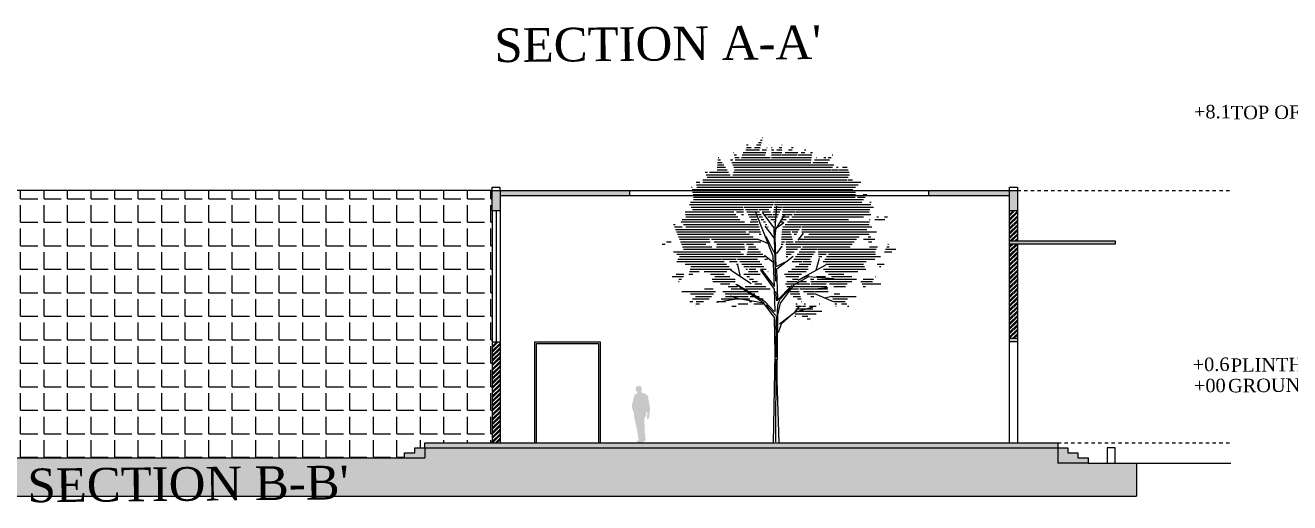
# Model space of a CAD drawing. Header units: inches. Extents: x 0 to 109, y 0 to 144.
# Drawn here: x 23.67 to 61.23, y 105.47 to 119.65 of the extents above; entities that cross this region are included whole.
import ezdxf

# ---------------------------------------------------------------- set-up
doc = ezdxf.new("R2010")
doc.units = ezdxf.units.IN
doc.header["$MEASUREMENT"] = 0
doc.linetypes.add('DASHED2', pattern=[9.525, 6.35, -3.175])
for name, color, linetype, lineweight in [('M_ABOVE', 252, 'DASHED2', 9), ('M_ARROWS', 252, 'Continuous', 13), ('M_ELEV 2', 251, 'Continuous', 15), ('M_HATCH', 252, 'Continuous', 0), ('M_TEXT', 250, 'Continuous', 0), ('M_WALLS', 251, 'Continuous', 15)]:
    doc.layers.add(name, color=color, linetype=linetype, lineweight=lineweight)
doc.layers.add('M_FURNITURE', color=250, linetype='Continuous', lineweight=5, transparency=0.1)
doc.styles.get("Standard").update_dxf_attribs({"font": 'arial.ttf'})
pattern_1 = [(45, (-2902.48507, -278.75555), (-0.067351921, 0.067351921), []), (45, (-2902.44017, -278.75555), (-0.067351921, 0.067351921), [])]

# ---------------------------------------------------------------- blocks, each defined once
blk = doc.blocks.new('*X2')
at = {"color": 0, "linetype": 'ByBlock'}
for p, q in [((7.465, 14.3), (7.472, 14.3)), ((6.788, 13.8), (7.343, 13.8)), ((6.81, 14), (6.88, 14)), ((6.81, 13.9), (7.01, 13.9)), ((7.138, 13.9), (7.369, 13.9)), ((7.22, 14), (7.395, 14)), ((7.302, 14.1), (7.42, 14.1)), ((7.384, 14.2), (7.446, 14.2)), ((7.453, 13.8), (7.618, 13.8)), ((7.64, 13.9), (7.646, 13.9)), ((7.819, 13.9), (7.852, 13.9)), ((7.819, 13.8), (7.922, 13.8)), ((8.038, 13.8), (8.238, 13.8)), ((8.138, 13.9), (8.243, 13.9)), ((8.238, 14), (8.248, 14)), ((8.506, 13.8), (8.651, 13.8)), ((8.634, 13.9), (8.693, 13.9)), ((9.156, 13.8), (9.211, 13.8)), ((5.653, 13.3), (5.83, 13.3)), ((5.661, 13.4), (5.763, 13.4)), ((5.668, 13.5), (5.697, 13.5)), ((6.175, 13.4), (6.259, 13.4)), ((6.218, 13.3), (9.407, 13.3)), ((6.296, 13.7), (6.305, 13.7)), ((6.318, 13.6), (6.413, 13.6)), ((6.341, 13.5), (6.52, 13.5)), ((6.363, 13.4), (9.422, 13.4)), ((6.616, 13.5), (7.767, 13.5)), ((6.646, 13.6), (7.567, 13.6)), ((6.677, 13.7), (7.589, 13.7)), ((7.819, 13.7), (8.233, 13.7)), ((7.819, 13.6), (8.228, 13.6)), ((7.819, 13.5), (9.438, 13.5)), ((8.251, 13.6), (8.838, 13.6)), ((8.379, 13.7), (8.888, 13.7)), ((8.889, 13.6), (9.453, 13.6)), ((9.023, 13.7), (9.17, 13.7)), ((9.389, 13.7), (9.468, 13.7)), ((9.483, 13.3), (10.095, 13.3)), ((9.557, 13.4), (10.161, 13.4)), ((9.632, 13.5), (9.652, 13.5)), ((9.929, 13.5), (10.013, 13.5)), ((10.112, 13.5), (10.228, 13.5)), ((10.272, 13.6), (10.294, 13.6)), ((5.113, 13), (5.114, 13)), ((5.153, 12.9), (5.243, 12.9)), ((5.193, 12.8), (6.163, 12.8)), ((5.322, 12.9), (6.096, 12.9)), ((5.63, 13), (6.03, 13)), ((5.637, 13.1), (5.963, 13.1)), ((5.645, 13.2), (5.896, 13.2)), ((6.261, 13.2), (9.392, 13.2)), ((6.263, 12.8), (10.964, 12.8)), ((6.296, 12.9), (10.948, 12.9)), ((6.304, 13.1), (10.285, 13.1)), ((6.329, 13), (10.235, 13)), ((9.408, 13.2), (10.335, 13.2)), ((10.263, 13), (10.504, 13)), ((10.448, 13.1), (10.504, 13.1)), ((10.535, 13), (10.907, 13)), ((10.685, 13.1), (10.865, 13.1)), ((4.6, 12.3), (4.626, 12.3)), ((4.784, 12.5), (4.931, 12.5)), ((4.801, 12.4), (11.314, 12.4)), ((4.817, 12.3), (11.208, 12.3)), ((5.053, 12.6), (10.873, 12.6)), ((5.062, 12.5), (11.419, 12.5)), ((5.233, 12.7), (10.918, 12.7)), ((10.908, 12.6), (11.084, 12.6)), ((4.621, 12.2), (11.102, 12.2)), ((4.643, 12.1), (11.21, 12.1)), ((4.665, 12), (11.202, 12)), ((4.68, 11.8), (11.531, 11.8)), ((4.687, 11.9), (11.195, 11.9)), ((11.282, 11.9), (11.595, 11.9)), ((11.522, 12), (11.658, 12)), ((4.351, 11.3), (6.301, 11.3)), ((4.519, 11.6), (7.885, 11.6)), ((4.556, 11.7), (7.928, 11.7)), ((4.581, 11.5), (6.684, 11.5)), ((4.644, 11.4), (6.689, 11.4)), ((6.408, 11.3), (6.694, 11.3)), ((6.715, 11.5), (7.842, 11.5)), ((6.772, 11.4), (7.283, 11.4)), ((6.828, 11.3), (7.342, 11.3)), ((7.328, 11.4), (7.714, 11.4)), ((7.445, 11.3), (7.782, 11.3)), ((7.903, 11.3), (8.161, 11.3)), ((7.917, 11.4), (8.211, 11.4)), ((7.93, 11.5), (8.261, 11.5)), ((7.943, 11.6), (8.311, 11.6)), ((7.956, 11.7), (11.467, 11.7)), ((8.271, 11.3), (8.784, 11.3)), ((8.285, 11.4), (11.782, 11.4)), ((8.299, 11.5), (11.937, 11.5)), ((8.312, 11.6), (11.82, 11.6)), ((8.815, 11.3), (11.751, 11.3)), ((11.79, 11.7), (11.835, 11.7)), ((3.878, 10.8), (3.948, 10.8)), ((3.918, 10.7), (4.219, 10.7)), ((4.18, 10.9), (6.735, 10.9)), ((4.221, 11), (6.544, 11)), ((4.274, 10.8), (7.301, 10.8)), ((4.364, 11.2), (6.382, 11.2)), ((4.368, 10.7), (7.327, 10.7)), ((4.378, 11.1), (6.463, 11.1)), ((6.608, 11.2), (6.7, 11.2)), ((6.885, 11.2), (7.196, 11.2)), ((6.942, 11.1), (7.222, 11.1)), ((6.961, 10.9), (7.274, 10.9)), ((6.998, 11), (7.248, 11)), ((7.244, 11.2), (7.4, 11.2)), ((7.328, 11.1), (7.459, 11.1)), ((7.413, 11), (7.517, 11)), ((7.497, 10.9), (7.576, 10.9)), ((7.563, 11.2), (7.851, 11.2)), ((7.581, 10.8), (7.634, 10.8)), ((7.666, 10.7), (7.693, 10.7)), ((7.681, 11.1), (8.061, 11.1)), ((7.799, 11), (8.011, 11)), ((7.89, 11.2), (8.111, 11.2)), ((7.917, 10.9), (7.961, 10.9)), ((8.216, 10.9), (8.292, 10.9)), ((8.229, 11), (8.415, 11)), ((8.243, 11.1), (8.538, 11.1)), ((8.257, 11.2), (8.661, 11.2)), ((8.285, 10.7), (9.004, 10.7)), ((8.374, 10.8), (11.76, 10.8)), ((8.462, 10.9), (11.771, 10.9)), ((8.55, 11), (10.926, 11)), ((8.638, 11.1), (11.525, 11.1)), ((8.726, 11.2), (11.823, 11.2)), ((9.043, 10.7), (11.86, 10.7)), ((11.77, 11), (11.793, 11)), ((11.99, 11), (12.392, 11)), ((12.065, 11.1), (12.137, 11.1)), ((12.378, 11.1), (12.492, 11.1)), ((3.957, 10.6), (7.353, 10.6)), ((3.997, 10.5), (6.782, 10.5)), ((4.037, 10.4), (6.936, 10.4)), ((4.076, 10.3), (5.289, 10.3)), ((4.116, 10.2), (5.319, 10.2)), ((5.3, 10.3), (7.09, 10.3)), ((5.406, 10.2), (7.245, 10.2)), ((6.914, 10.5), (7.379, 10.5)), ((7.325, 10.4), (7.405, 10.4)), ((7.75, 10.6), (7.752, 10.6)), ((8.225, 10.2), (8.396, 10.2)), ((8.23, 10.3), (8.637, 10.3)), ((8.236, 10.4), (8.611, 10.4)), ((8.241, 10.5), (8.585, 10.5)), ((8.246, 10.6), (8.559, 10.6)), ((8.4, 10.2), (8.663, 10.2)), ((8.579, 10.6), (8.944, 10.6)), ((8.657, 10.5), (8.884, 10.5)), ((8.736, 10.4), (8.824, 10.4)), ((8.962, 10.2), (11.241, 10.2)), ((9.043, 10.6), (11.658, 10.6)), ((9.043, 10.5), (12.057, 10.5)), ((9.145, 10.3), (11.349, 10.3)), ((9.328, 10.4), (11.759, 10.4)), ((11.529, 10.2), (11.984, 10.2)), ((11.711, 10.3), (11.827, 10.3)), ((3.415, 10), (3.533, 10)), ((3.592, 10.1), (3.776, 10.1)), ((3.869, 9.7), (6.579, 9.7)), ((4.155, 10.1), (5.35, 10.1)), ((4.195, 10), (5.176, 10)), ((4.234, 9.9), (5.421, 9.9)), ((4.274, 9.8), (6.758, 9.8)), ((5.512, 10.1), (6.702, 10.1)), ((5.602, 9.9), (6.739, 9.9)), ((5.618, 10), (6.721, 10)), ((6.702, 10.1), (7.399, 10.1)), ((6.815, 10), (7.102, 10)), ((6.85, 9.7), (7.382, 9.7)), ((6.87, 9.8), (7.288, 9.8)), ((6.89, 9.9), (7.195, 9.9)), ((8.21, 9.9), (8.246, 9.9)), ((8.215, 10), (8.296, 10)), ((8.22, 10.1), (8.346, 10.1)), ((8.402, 10.1), (8.689, 10.1)), ((8.405, 10), (9.132, 10)), ((8.408, 9.9), (9.002, 9.9)), ((8.411, 9.8), (8.871, 9.8)), ((8.414, 9.7), (8.74, 9.7)), ((8.778, 10.1), (11.156, 10.1)), ((8.933, 9.7), (9.587, 9.7)), ((9.002, 9.8), (9.658, 9.8)), ((9.072, 9.9), (10.986, 9.9)), ((9.141, 10), (11.071, 10)), ((9.692, 9.8), (12.046, 9.8)), ((9.703, 9.7), (11.999, 9.7)), ((11.729, 10.1), (11.865, 10.1)), ((11.767, 9.9), (12.093, 9.9)), ((12.377, 9.7), (12.676, 9.7)), ((12.421, 9.8), (12.826, 9.8)), ((12.464, 9.9), (12.564, 9.9)), ((12.508, 10), (12.534, 10)), ((4.011, 9.6), (6.693, 9.6)), ((4.011, 9.3), (5.912, 9.3)), ((4.052, 9.4), (5.812, 9.4)), ((4.113, 9.5), (6.365, 9.5)), ((4.349, 9.2), (6.012, 9.2)), ((5.836, 9.4), (6.403, 9.4)), ((6.127, 9.3), (6.441, 9.3)), ((6.375, 9.5), (6.808, 9.5)), ((6.417, 9.2), (6.478, 9.2)), ((6.459, 9.4), (7.261, 9.4)), ((6.544, 9.3), (7.346, 9.3)), ((6.629, 9.2), (7.432, 9.2)), ((6.81, 9.5), (7.568, 9.5)), ((6.83, 9.6), (7.475, 9.6)), ((7.549, 9.4), (7.662, 9.4)), ((8.416, 9.6), (8.61, 9.6)), ((8.419, 9.5), (8.479, 9.5)), ((8.655, 9.3), (9.051, 9.3)), ((8.725, 9.4), (9.375, 9.4)), ((8.794, 9.5), (9.446, 9.5)), ((8.863, 9.6), (9.517, 9.6)), ((8.933, 9.2), (9.404, 9.2)), ((9.079, 9.3), (9.429, 9.3)), ((9.713, 9.6), (10.021, 9.6)), ((9.724, 9.5), (9.847, 9.5)), ((9.908, 9.3), (11.63, 9.3)), ((9.971, 9.4), (11.99, 9.4)), ((10.018, 9.2), (11.523, 9.2)), ((10.043, 9.5), (12.219, 9.5)), ((10.116, 9.6), (12.019, 9.6)), ((12.086, 9.2), (12.361, 9.2)), ((3.818, 8.7), (4.281, 8.7)), ((3.985, 8.8), (4.29, 8.8)), ((4.488, 8.8), (4.656, 8.8)), ((4.514, 8.9), (4.906, 8.9)), ((4.54, 9), (6.212, 9)), ((4.567, 9.1), (6.112, 9.1)), ((5.107, 8.9), (6.017, 8.9)), ((5.367, 8.8), (5.915, 8.8)), ((5.539, 8.7), (6.138, 8.7)), ((6.713, 9.1), (6.924, 9.1)), ((6.714, 8.8), (7.362, 8.8)), ((6.798, 9), (6.857, 9)), ((6.824, 8.7), (6.93, 8.7)), ((6.896, 8.9), (7.275, 8.9)), ((6.921, 9), (7.188, 9)), ((6.946, 9.1), (7.517, 9.1)), ((7.38, 9), (7.602, 9)), ((7.679, 8.9), (7.687, 8.9)), ((8.349, 8.8), (9.035, 8.8)), ((8.395, 8.7), (8.925, 8.7)), ((8.495, 8.9), (9.216, 8.9)), ((8.641, 9), (9.304, 9)), ((8.787, 9.1), (9.296, 9.1)), ((9.631, 8.7), (9.993, 8.7)), ((9.924, 9), (11.623, 9)), ((9.987, 8.9), (11.299, 8.9)), ((10.116, 8.8), (10.736, 8.8)), ((10.128, 9.1), (11.573, 9.1)), ((10.244, 8.7), (11.058, 8.7)), ((11.994, 8.7), (12.006, 8.7)), ((12.171, 9.1), (12.222, 9.1)), ((4.072, 8.5), (4.107, 8.5)), ((4.094, 8.6), (4.194, 8.6)), ((5.129, 8.2), (5.474, 8.2)), ((5.439, 8.6), (6.361, 8.6)), ((5.465, 8.5), (6.353, 8.5)), ((5.773, 8.4), (6.15, 8.4)), ((6.08, 8.3), (6.45, 8.3)), ((6.192, 8.2), (6.75, 8.2)), ((6.763, 8.3), (7.601, 8.3)), ((6.785, 8.2), (7.769, 8.2)), ((6.934, 8.6), (7.097, 8.6)), ((7.044, 8.5), (7.265, 8.5)), ((7.153, 8.4), (7.433, 8.4)), ((8.389, 8.4), (9.373, 8.4)), ((8.439, 8.5), (8.875, 8.5)), ((8.439, 8.3), (10.049, 8.3)), ((8.489, 8.2), (8.907, 8.2)), ((8.667, 8.6), (8.9, 8.6)), ((8.907, 8.5), (9.233, 8.5)), ((8.968, 8.2), (10.077, 8.2)), ((9.398, 8.6), (9.53, 8.6)), ((9.412, 8.5), (9.991, 8.5)), ((9.425, 8.4), (10.02, 8.4)), ((9.661, 8.6), (11.249, 8.6)), ((10.004, 8.5), (11.063, 8.5)), ((10.166, 8.4), (10.877, 8.4)), ((10.328, 8.3), (10.8, 8.3)), ((11.422, 8.5), (11.89, 8.5)), ((11.472, 8.4), (12.224, 8.4)), ((11.511, 8.6), (11.928, 8.6)), ((11.522, 8.3), (11.607, 8.3)), ((4.216, 8.1), (5.572, 8.1)), ((4.53, 7.7), (4.65, 7.7)), ((4.553, 8), (5.486, 8)), ((4.643, 7.8), (5.241, 7.8)), ((4.756, 7.9), (5.4, 7.9)), ((4.785, 7.7), (5.083, 7.7)), ((5.241, 7.8), (5.315, 7.8)), ((5.632, 7.7), (5.976, 7.7)), ((5.798, 7.8), (6.953, 7.8)), ((5.865, 8.1), (7.286, 8.1)), ((5.953, 8), (7.156, 8)), ((5.965, 7.9), (6.876, 7.9)), ((6.936, 7.7), (7.031, 7.7)), ((6.96, 7.9), (7.32, 7.9)), ((7.319, 7.8), (7.485, 7.8)), ((8.539, 8.1), (8.934, 8.1)), ((8.59, 8), (8.961, 8)), ((8.699, 7.9), (8.988, 7.9)), ((8.866, 7.8), (9.015, 7.8)), ((9.032, 7.7), (9.042, 7.7)), ((9.113, 8.1), (9.559, 8.1)), ((9.258, 8), (9.544, 8)), ((9.403, 7.9), (9.528, 7.9)), ((9.58, 8.1), (10.106, 8.1)), ((10.253, 7.9), (11.229, 7.9)), ((10.292, 7.8), (10.887, 7.8)), ((10.332, 7.7), (10.786, 7.7)), ((10.348, 8), (10.578, 8)), ((4.768, 7.5), (4.769, 7.5)), ((4.777, 7.6), (4.926, 7.6)), ((6.223, 7.5), (6.403, 7.5)), ((6.485, 7.6), (6.867, 7.6)), ((7.109, 7.6), (7.482, 7.6)), ((8.782, 7.2), (9.626, 7.2)), ((8.795, 7.3), (9.851, 7.3)), ((8.808, 7.6), (8.856, 7.6)), ((8.808, 7.5), (9.027, 7.5)), ((8.808, 7.4), (9.491, 7.4)), ((9.078, 7.5), (9.194, 7.5)), ((9.138, 7.6), (9.194, 7.6)), ((9.36, 7.5), (9.627, 7.5)), ((9.745, 7.6), (9.764, 7.6)), ((10.371, 7.6), (10.459, 7.6)), ((10.41, 7.5), (10.426, 7.5)), ((10.648, 7.6), (10.864, 7.6)), ((10.878, 7.5), (10.943, 7.5)), ((8.768, 7.1), (8.801, 7.1)), ((9.054, 7.1), (9.292, 7.1)), ((9.261, 7), (9.381, 7)), ((9.469, 6.9), (9.471, 6.9))]:
    blk.add_line(p, q, dxfattribs=at)

msp = doc.modelspace()

# ---------------------------------------------------------------- hatches: boundary and pattern name
at = {"layer": 'M_FURNITURE', "transparency": 33554633}
msp.add_hatch(color=8, dxfattribs=at).paths.add_polyline_path([(41.851, 108.928), (41.903, 108.942), (41.937, 108.939), (41.96, 108.918), (41.977, 108.884), (41.984, 108.833), (41.974, 108.813), (41.974, 108.786), (41.984, 108.738), (42.025, 108.725), (42.042, 108.728), (42.134, 108.674), (42.175, 108.626), (42.185, 108.507), (42.198, 108.48), (42.209, 108.361), (42.226, 108.313), (42.232, 108.259), (42.232, 108.204), (42.219, 108.164), (42.215, 108.123), (42.209, 108.062), (42.209, 108.011), (42.195, 107.98), (42.171, 107.963), (42.161, 107.946), (42.137, 107.96), (42.137, 108.028), (42.137, 108.065), (42.154, 108.106), (42.154, 108.147), (42.137, 108.164), (42.13, 108.164), (42.11, 108.055), (42.076, 107.99), (42.062, 107.939), (42.066, 107.892), (42.059, 107.854), (42.069, 107.749), (42.069, 107.637), (42.073, 107.545), (42.086, 107.497), (42.083, 107.412), (42.103, 107.389), (42.103, 107.351), (42.093, 107.314), (42.056, 107.283), (42.018, 107.287), (42.015, 107.266), (42.015, 107.253), (41.889, 107.253), (41.841, 107.27), (41.845, 107.306), (41.892, 107.321), (41.889, 107.351), (41.886, 107.382), (41.875, 107.399), (41.875, 107.484), (41.862, 107.501), (41.848, 107.562), (41.851, 107.596), (41.834, 107.661), (41.828, 107.708), (41.814, 107.739), (41.749, 108.062), (41.749, 108.126), (41.722, 108.204), (41.709, 108.255), (41.692, 108.269), (41.692, 108.378), (41.702, 108.408), (41.722, 108.48), (41.729, 108.524), (41.742, 108.592), (41.759, 108.652), (41.784, 108.683), (41.815, 108.704), (41.829, 108.71), (41.856, 108.722), (41.848, 108.756), (41.829, 108.773), (41.818, 108.788), (41.806, 108.817), (41.802, 108.837), (41.801, 108.865), (41.803, 108.885), (41.827, 108.912)])
at = {"layer": 'M_HATCH'}
h = msp.add_hatch(color=256, dxfattribs=at)
h.dxf.hatch_style = 1
h.paths.add_polyline_path([(19.249, 111.747), (9.474, 111.747), (9.474, 111.147), (9.704, 111.147), (9.704, 111.597), (19.134, 111.597), (19.134, 111.147), (19.249, 111.147)])
h.paths.add_polyline_path([(56.041, 113.247), (52.911, 113.247), (52.911, 113.147), (56.041, 113.147)])
h.paths.add_polyline_path([(53.141, 114.747), (52.911, 114.747), (52.911, 114.147), (53.141, 114.147)])
h.paths.add_polyline_path([(53.141, 110.347), (52.911, 110.347), (52.911, 110.247), (53.141, 110.247)])
h = msp.add_hatch(dxfattribs=at)
h.set_pattern_fill('ANGLE', color=256, scale=0.1)
h.set_pattern_definition([(0, (-2902.4851, -278.75555), (0, 0.6985), [0.508, -0.1905]), (90, (-2902.4851, -278.75555), (-0.6985, 0), [0.508, -0.1905])])
h.paths.add_polyline_path([(37.54, 114.147), (37.54, 114.747), (19.249, 114.747), (19.249, 111.747), (19.249, 107.247), (21.231, 107.247), (21.231, 107.097), (21.531, 107.097), (21.531, 106.947), (21.831, 106.947), (21.831, 106.797), (34.939, 106.797), (34.939, 106.947), (35.239, 106.947), (35.239, 107.097), (35.539, 107.097), (35.539, 107.247), (37.54, 107.247)])
h = msp.add_hatch(color=256, dxfattribs=at)
h.dxf.hatch_style = 1
h.paths.add_polyline_path([(37.773, 114.747), (37.54, 114.747), (37.54, 114.147), (37.773, 114.147)])
h = msp.add_hatch(color=256, dxfattribs=at)
h.dxf.hatch_style = 1
h.paths.add_polyline_path([(52.911, 114.747), (50.509, 114.747), (50.509, 114.597), (52.911, 114.597)])
h.paths.add_polyline_path([(41.62, 114.747), (37.773, 114.747), (37.773, 114.597), (41.62, 114.597)])
h = msp.add_hatch(dxfattribs=at)
h.set_pattern_fill('ANSI32', color=256, scale=0.01)
h.set_pattern_definition(pattern_1)
h.paths.add_polyline_path([(53.141, 114.147), (52.911, 114.147), (52.911, 113.247), (53.141, 113.247)])
h = msp.add_hatch(dxfattribs=at)
h.set_pattern_fill('ANSI32', color=256, scale=0.01)
h.set_pattern_definition(pattern_1)
h.paths.add_polyline_path([(53.141, 113.147), (52.911, 113.147), (52.911, 110.347), (53.141, 110.347)])
h = msp.add_hatch(dxfattribs=at)
h.set_pattern_fill('ANSI32', color=256, scale=0.01)
h.set_pattern_definition(pattern_1)
h.paths.add_polyline_path([(37.773, 110.247), (37.54, 110.247), (37.54, 107.247), (37.773, 107.247)])
at = {"layer": 'M_HATCH', "transparency": 33554590}
h = msp.add_hatch(color=256, dxfattribs=at)
h.dxf.hatch_style = 1
h.set_gradient(color1=(199, 200, 202), color2=(76, 0, 0), rotation=89)
h.paths.add_polyline_path([(56.684, 106.647), (55.24, 106.647), (54.34, 106.647), (54.34, 107.097), (35.539, 107.097), (35.539, 106.797), (34.939, 106.797), (21.831, 106.797), (21.231, 106.797), (21.231, 107.097), (19.249, 107.097), (9.474, 107.097), (9.474, 106.647), (5.562, 106.647), (5.562, 105.667), (56.684, 105.667)])
at = {"layer": 'M_HATCH'}
h = msp.add_hatch(color=256, dxfattribs=at)
h.dxf.hatch_style = 1
h.paths.add_polyline_path([(21.231, 107.247), (19.249, 107.247), (9.474, 107.247), (9.474, 107.097), (19.249, 107.097), (21.231, 107.097)])
h.paths.add_polyline_path([(21.831, 106.947), (21.531, 106.947), (21.531, 107.097), (21.231, 107.097), (21.231, 106.797), (21.831, 106.797)])
h.paths.add_polyline_path([(54.34, 107.247), (37.773, 107.247), (37.54, 107.247), (35.539, 107.247), (35.539, 107.097), (54.34, 107.097)])
h.paths.add_polyline_path([(55.24, 106.797), (54.94, 106.797), (54.94, 106.947), (54.64, 106.947), (54.64, 107.097), (54.34, 107.097), (54.34, 106.647), (55.24, 106.647)])
h.paths.add_polyline_path([(35.539, 107.097), (35.239, 107.097), (35.239, 106.947), (34.939, 106.947), (34.939, 106.797), (35.539, 106.797)])

# ---------------------------------------------------------------- linework, layer by layer
at = {"layer": 'M_ABOVE', "ltscale": 0.00025}
for p, q in [((53.141, 114.747), (59.498, 114.747)), ((54.34, 107.247), (59.498, 107.247))]:
    msp.add_line(p, q, dxfattribs=at)
at = {"layer": 'M_ARROWS'}
msp.add_line((56.684, 106.647), (59.481, 106.647), dxfattribs=at)
at = {"layer": 'M_ELEV 2'}
for p, q in [((37.54, 114.747), (19.249, 114.747)), ((41.62, 114.747), (50.509, 114.747)), ((41.62, 114.597), (50.509, 114.597)), ((52.911, 107.247), (52.911, 114.747)), ((53.141, 114.747), (53.141, 113.247)), ((37.54, 114.147), (37.54, 107.247)), ((37.657, 114.147), (37.657, 110.247)), ((37.773, 114.147), (37.773, 107.247)), ((53.141, 113.147), (53.141, 107.247)), ((37.54, 110.247), (37.773, 110.247)), ((37.54, 107.247), (37.773, 107.247)), ((56.041, 107.097), (55.811, 107.097)), ((55.811, 107.097), (55.811, 106.647)), ((56.041, 106.647), (56.041, 107.097)), ((56.684, 106.647), (56.684, 105.667)), ((5.562, 105.667), (56.684, 105.667))]:
    msp.add_line(p, q, dxfattribs=at)
for points in [[(38.811, 107.247), (38.811, 110.247), (40.743, 110.247), (40.743, 107.247)], [(38.861, 107.247), (38.861, 110.197), (40.693, 110.197), (40.693, 107.247)]]:
    msp.add_lwpolyline(points, dxfattribs=at)
at = {"layer": 'M_FURNITURE'}
for p, q in [((45.946, 113.617), (45.993, 114.282)), ((45.882, 112.793), (45.375, 114.092)), ((45.914, 113.632), (45.581, 114.076)), ((45.914, 113.506), (46.231, 114.028)), ((45.93, 113.331), (45.645, 113.68)), ((45.961, 112.048), (45.914, 113.617)), ((45.946, 113.601), (46.199, 113.791)), ((45.946, 113.363), (45.961, 113.569)), ((46.627, 113.268), (46.785, 113.474)), ((45.74, 113.173), (45.407, 113.3)), ((45.914, 112.904), (45.676, 113.379)), ((45.977, 112.476), (45.946, 113.363)), ((45.993, 112.872), (46.152, 113.094)), ((45.882, 112.603), (45.629, 112.809)), ((45.93, 111.889), (45.882, 112.793)), ((45.993, 112.413), (46.484, 112.793)), ((47.165, 112.381), (47.26, 112.729)), ((45.233, 111.969), (44.615, 112.381)), ((44.916, 112.175), (44.837, 112.539)), ((45.93, 111.81), (45.518, 112.381)), ((45.55, 112.381), (45.93, 111.889)), ((45.993, 112.491), (46.231, 112.619)), ((46.025, 111.509), (45.993, 112.413)), ((46.722, 112.127), (47.45, 112.539)), ((45.613, 111.398), (44.774, 111.953)), ((45.66, 111.43), (44.821, 111.937)), ((46.104, 111.398), (46.516, 111.953)), ((46.516, 111.953), (46.943, 112.19)), ((46.627, 112.08), (46.96, 112.238)), ((46.943, 112.19), (47.688, 112.127)), ((44.853, 111.525), (44.615, 111.604)), ((45.946, 111.145), (45.93, 111.81)), ((45.993, 111.462), (45.961, 111.747)), ((45.993, 111.462), (46.437, 111.921)), ((46.088, 111.509), (46.405, 111.842)), ((47.023, 111.81), (47.514, 111.858)), ((47.118, 111.684), (47.672, 111.446)), ((47.419, 111.557), (47.625, 111.604)), ((44.853, 111.525), (44.203, 111.414)), ((45.613, 111.398), (44.853, 111.525)), ((45.93, 110.971), (45.613, 111.398)), ((45.914, 111.145), (45.66, 111.43)), ((45.961, 111.034), (45.676, 111.351)), ((45.977, 110.321), (46.025, 111.335)), ((46.025, 111.335), (46.088, 111.509)), ((46.025, 111.05), (46.104, 111.398)), ((46.531, 111.129), (46.674, 111.319)), ((46.531, 111.129), (47.07, 111.287)), ((45.946, 109.893), (45.93, 110.971)), ((45.964, 110.624), (45.984, 111.004)), ((46.009, 109.275), (46.025, 111.05)), ((46.072, 110.781), (46.531, 111.129)), ((46.136, 110.781), (46.405, 111.018)), ((46.041, 110.527), (46.136, 110.781)), ((45.971, 109.781), (45.977, 110.307)), ((45.898, 107.247), (45.946, 109.893)), ((45.961, 107.278), (45.977, 109.735)), ((45.977, 109.735), (46.057, 107.247))]:
    msp.add_line(p, q, dxfattribs=at)
at = {"layer": 'M_WALLS'}
for p, q in [((37.54, 114.747), (37.54, 114.847)), ((37.54, 114.847), (37.77, 114.847)), ((37.54, 114.147), (37.54, 114.747)), ((37.54, 114.747), (37.773, 114.747)), ((37.77, 114.847), (37.77, 114.747)), ((37.773, 114.747), (37.773, 114.147)), ((37.773, 114.747), (41.62, 114.747)), ((37.773, 114.597), (41.62, 114.597)), ((41.62, 114.747), (41.62, 114.597)), ((50.509, 114.747), (53.141, 114.747)), ((50.509, 114.597), (50.509, 114.747)), ((50.509, 114.597), (52.911, 114.597)), ((52.911, 114.747), (52.911, 114.847)), ((52.911, 114.847), (53.141, 114.847)), ((52.911, 110.247), (52.911, 114.747)), ((52.911, 114.747), (53.141, 114.747)), ((53.141, 114.847), (53.141, 114.747)), ((53.141, 114.747), (53.141, 113.247)), ((37.54, 114.147), (37.773, 114.147)), ((52.911, 114.147), (53.141, 114.147)), ((52.911, 113.247), (56.041, 113.247)), ((56.041, 113.147), (52.911, 113.147)), ((53.141, 113.147), (53.141, 110.247)), ((56.041, 113.247), (56.041, 113.147)), ((53.141, 110.347), (52.911, 110.347)), ((53.141, 110.247), (52.911, 110.247)), ((35.239, 106.947), (35.239, 107.097)), ((35.239, 107.097), (35.539, 107.097)), ((35.539, 107.097), (35.539, 107.247)), ((35.539, 107.247), (37.54, 107.247)), ((35.539, 107.097), (54.34, 107.097)), ((35.539, 107.097), (35.539, 106.797)), ((37.773, 107.247), (54.34, 107.247)), ((54.34, 107.247), (54.34, 107.097)), ((54.34, 107.097), (54.64, 107.097)), ((54.34, 107.097), (54.34, 106.647)), ((54.64, 107.097), (54.64, 106.947)), ((21.831, 106.797), (34.939, 106.797)), ((34.939, 106.797), (34.939, 106.947)), ((34.939, 106.947), (35.239, 106.947)), ((34.939, 106.797), (35.539, 106.797)), ((54.64, 106.947), (54.94, 106.947)), ((54.94, 106.947), (54.94, 106.797)), ((54.94, 106.797), (55.24, 106.797)), ((55.24, 106.797), (55.24, 106.647)), ((55.24, 106.647), (54.34, 106.647)), ((55.24, 106.647), (56.684, 106.647))]:
    msp.add_line(p, q, dxfattribs=at)

# ---------------------------------------------------------------- block references
at = {"layer": 'M_FURNITURE', "xscale": 0.7373420534066585, "yscale": 0.7373420534066585, "zscale": 0.7373420534066585}
msp.add_blockref('*X2', (40.069, 105.773), dxfattribs=at)

# ---------------------------------------------------------------- texts
at = {"layer": 'M_TEXT', "char_height": 2.5, "attachment_point": 1, "rotation": 0.5596}
for s, width, insert in [("{\\fTimes New Roman|b0|i0|c0|p18;\\H0.4x;SECTION A-A'} ", 18.16185, (37.599, 119.556)), ('{\\fTimes New Roman|b0|i0|c0|p18;\\H0.16x;+8.1} ', 18.16185, (58.383, 117.281)), ('{\\fTimes New Roman|b0|i0|c0|p18;\\H0.16x;TOP OF SLAB LEVEL}  ', 5.81126, (59.479, 117.255)), ('{\\fTimes New Roman|b0|i0|c0|p18;\\H0.16x;+0.6\\fArial|b0|i0|c0|p34; } ', 18.16185, (58.345, 109.773)), ('{\\fTimes New Roman|b0|i0|c0|p18;\\H0.16x;PLINTH LEVEL}  ', 5.81126, (59.479, 109.755)), ('{\\fTimes New Roman|b0|i0|c0|p18;\\H0.16x;+00\\fArial|b0|i0|c0|p34; } ', 18.16185, (58.383, 109.144)), ('{\\fTimes New Roman|b0|i0|c0|p18;\\H0.16x;GROUND LEVEL \\fArial|b0|i0|c0|p34; } ', 18.16185, (59.396, 109.144)), ("{\\fTimes New Roman|b0|i0|c0|p18;\\H0.4x;SECTION B-B'} ", 18.16185, (23.73, 106.48))]:
    msp.add_mtext_dynamic_manual_height_columns(s, width=width, gutter_width=12.5, heights=[0], dxfattribs=dict(at, insert=insert))

doc.saveas('drawing.dxf')
